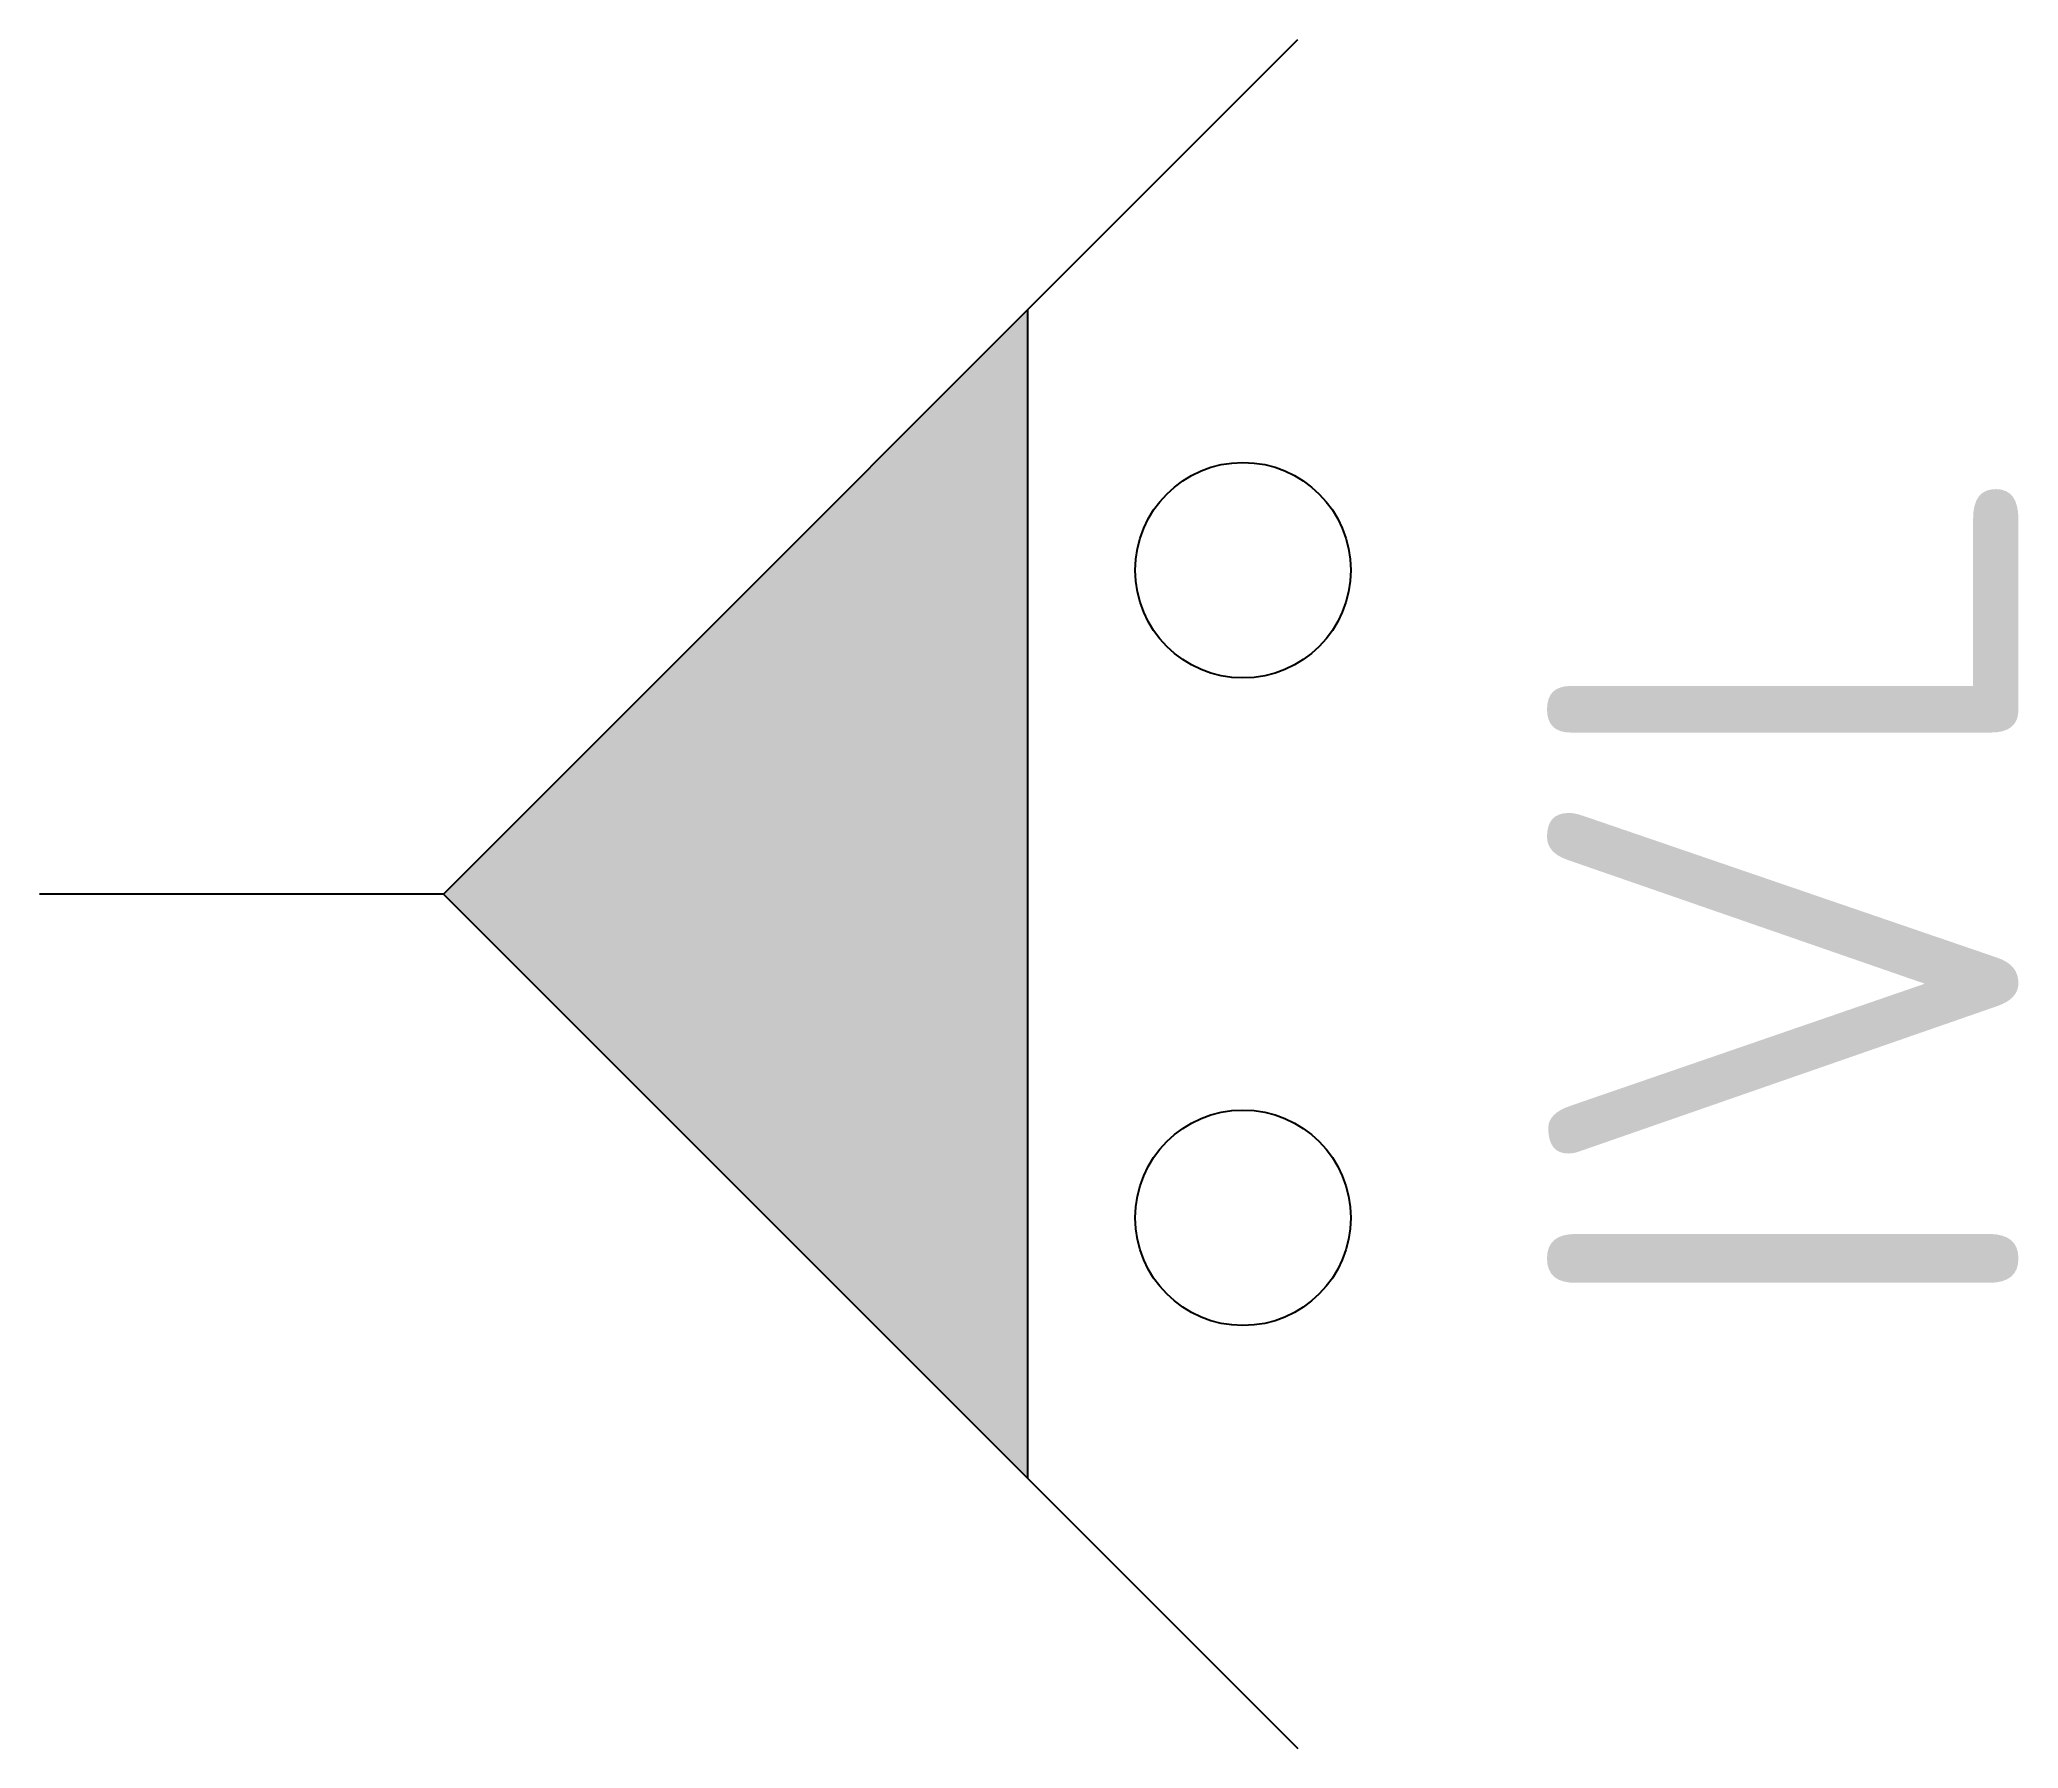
# Model space of a CAD drawing. Extents: x 0 to 7.35, y -3.17 to 3.17.
import ezdxf
from ezdxf.enums import TextEntityAlignment as Align

# ---------------------------------------------------------------- set-up
doc = ezdxf.new("R2010")
doc.units = 0
doc.layers.get('0').update_dxf_attribs({"lineweight": 25})
doc.styles.add('NLCS-ISO', font='NLCS-ISO.ttf')

msp = doc.modelspace()

# ---------------------------------------------------------------- linework, layer by layer
for p, q in [((1.5, 0), (4.6715, 3.1715)), ((3.6675, 2.1673), (3.6673, -2.1675)), ((1.5, 0), (0, 0)), ((1.5, 0), (4.6715, -3.1715))]:
    msp.add_line(p, q)
for centre in [(4.4674, 1.2018), (4.4674, -1.2018)]:
    msp.add_circle(centre, 0.4)
msp.add_solid([(1.5, 0), (3.6675, 2.1673), (3.6673, -2.1675)])

# ---------------------------------------------------------------- texts
at = {"style": 'NLCS-ISO'}
msp.add_text('IVL', height=1.75, rotation=90, dxfattribs=at).set_placement((6.471, 0), align=Align.MIDDLE_CENTER)

doc.saveas('drawing.dxf')
